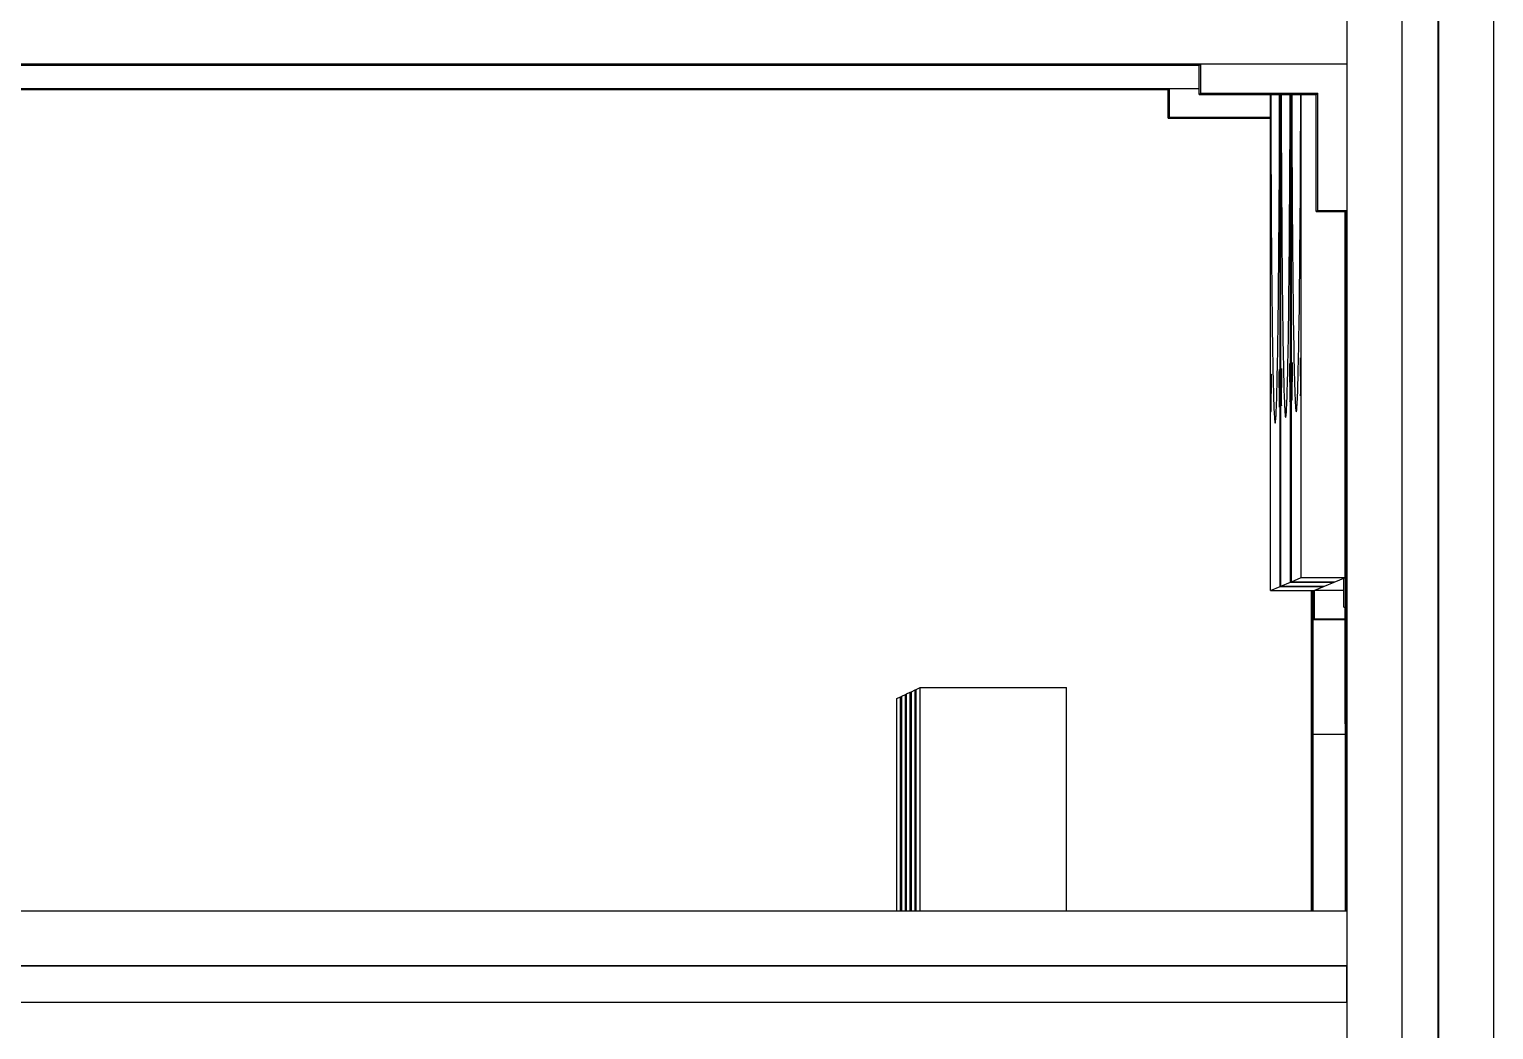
# Model space of a CAD drawing. Header units: millimetres. Extents: x -253 to 256, y -315 to 312.
# Drawn here: x 50.6 to 252.7, y 33.1 to 171.2 of the extents above; entities that cross this region are included whole.
import ezdxf

# ---------------------------------------------------------------- set-up
doc = ezdxf.new("R2010")
doc.units = ezdxf.units.MM
doc.layers.add('VISIBLE', color=7, linetype='Continuous')

msp = doc.modelspace()

# ---------------------------------------------------------------- linework, layer by layer
at = {"layer": 'VISIBLE'}
for p, q in [((232.5, -315.39), (232.5, 312.36)), ((240.08, -315.39), (240.08, 312.36)), ((245.06, -315.29), (245.06, 312.26)), ((245.14, -315.39), (245.14, 312.36)), ((252.72, -315.39), (252.72, 312.36)), ((-232.5, 166.39), (232.5, 166.39)), ((-212.2, 166.33), (212.2, 166.33)), ((-212.15, 166.28), (212.15, 166.28)), ((-212.07, 166.22), (212.07, 166.22)), ((212.07, 166.22), (212.28, 166.39)), ((212.07, 162.18), (212.07, 166.22)), ((212.28, 162.35), (212.28, 166.39)), ((-119.83, 163.01), (212.07, 163.01)), ((-119.83, 162.95), (207.9, 162.95)), ((-119.83, 162.91), (207.84, 162.91)), ((-119.83, 162.85), (207.77, 162.85)), ((207.77, 162.85), (207.97, 163.01)), ((207.77, 158.89), (207.77, 162.85)), ((207.97, 159.05), (207.97, 163.01)), ((212.07, 162.18), (212.28, 162.35)), ((212.07, 162.18), (228.23, 162.18)), ((212.28, 162.35), (228.46, 162.35)), ((221.89, 93.71), (221.89, 162.18)), ((221.94, 162.18), (221.94, 161.56)), ((223.17, 161.95), (223.17, 162.18)), ((223.17, 160.44), (223.17, 161.95)), ((223.22, 94.27), (223.22, 162.18)), ((223.33, 94.32), (223.33, 162.18)), ((223.38, 162.18), (223.38, 161.41)), ((224.62, 161.49), (224.62, 162.18)), ((224.67, 94.88), (224.67, 162.18)), ((224.79, 94.93), (224.79, 162.18)), ((224.84, 162.18), (224.84, 161.27)), ((226.09, 161.01), (226.09, 162.18)), ((226.15, 95.51), (226.15, 162.18)), ((228.23, 162.18), (228.46, 162.35)), ((228.23, 146.02), (228.23, 162.18)), ((228.46, 146.17), (228.46, 162.35)), ((221.94, 161.56), (221.94, 160.37)), ((221.94, 160.37), (221.94, 159.2)), ((223.16, 158.93), (223.17, 160.44)), ((223.38, 161.41), (223.38, 160.23)), ((223.38, 160.23), (223.39, 159.07)), ((224.61, 158.43), (224.62, 159.96)), ((224.62, 159.96), (224.62, 161.49)), ((224.84, 161.27), (224.84, 160.11)), ((224.84, 160.11), (224.85, 158.97)), ((226.09, 159.47), (226.09, 161.01)), ((207.77, 158.89), (207.97, 159.05)), ((207.77, 158.89), (221.89, 158.89)), ((207.97, 159.05), (221.89, 159.05)), ((221.94, 159.2), (221.95, 158.05)), ((221.95, 158.05), (221.95, 156.92)), ((223.16, 157.41), (223.16, 158.93)), ((223.39, 159.07), (223.39, 157.94)), ((223.39, 157.94), (223.39, 156.83)), ((224.61, 156.9), (224.61, 158.43)), ((224.85, 158.97), (224.85, 157.86)), ((224.85, 157.86), (224.86, 156.76)), ((226.07, 156.39), (226.08, 157.93)), ((226.08, 157.93), (226.09, 159.47)), ((221.95, 156.92), (221.95, 155.82)), ((221.95, 155.82), (221.96, 154.74)), ((223.15, 155.88), (223.16, 157.41)), ((223.15, 154.36), (223.15, 155.88)), ((223.39, 156.83), (223.4, 155.75)), ((223.4, 155.75), (223.4, 154.69)), ((224.6, 155.37), (224.61, 156.9)), ((224.86, 156.76), (224.86, 155.7)), ((224.86, 155.7), (224.86, 154.65)), ((226.07, 154.85), (226.07, 156.39)), ((221.96, 154.74), (221.96, 153.69)), ((221.96, 153.69), (221.97, 152.66)), ((223.14, 152.84), (223.15, 154.36)), ((223.4, 154.69), (223.41, 153.65)), ((223.41, 153.65), (223.41, 152.63)), ((224.59, 153.84), (224.6, 155.37)), ((224.59, 152.31), (224.59, 153.84)), ((224.86, 154.65), (224.87, 153.63)), ((224.87, 153.63), (224.87, 152.63)), ((226.06, 153.31), (226.07, 154.85)), ((221.97, 152.66), (221.97, 151.65)), ((221.97, 151.65), (221.98, 150.67)), ((223.13, 151.32), (223.14, 152.84)), ((223.41, 152.63), (223.42, 151.64)), ((223.42, 151.64), (223.42, 150.67)), ((224.58, 150.79), (224.59, 152.31)), ((224.87, 152.63), (224.88, 151.66)), ((224.88, 151.66), (224.88, 150.71)), ((226.04, 150.26), (226.05, 151.78)), ((226.05, 151.78), (226.06, 153.31)), ((221.98, 150.67), (221.98, 149.7)), ((221.98, 149.7), (221.99, 148.76)), ((223.12, 148.31), (223.13, 149.81)), ((223.13, 149.81), (223.13, 151.32)), ((223.42, 150.67), (223.42, 149.73)), ((223.42, 149.73), (223.43, 148.81)), ((224.57, 149.28), (224.58, 150.79)), ((224.88, 150.71), (224.89, 149.78)), ((224.89, 149.78), (224.89, 148.87)), ((226.04, 148.75), (226.04, 150.26)), ((221.99, 148.76), (221.99, 147.85)), ((221.99, 147.85), (222, 146.95)), ((223.11, 146.82), (223.12, 148.31)), ((223.43, 148.81), (223.44, 147.91)), ((223.44, 147.91), (223.44, 147.03)), ((224.55, 146.29), (224.56, 147.78)), ((224.56, 147.78), (224.57, 149.28)), ((224.89, 148.87), (224.9, 147.99)), ((224.9, 147.99), (224.9, 147.13)), ((226.03, 147.25), (226.04, 148.75)), ((222, 146.95), (222, 146.08)), ((222, 146.08), (222.01, 145.23)), ((223.1, 145.35), (223.11, 146.82)), ((223.44, 147.03), (223.45, 146.17)), ((223.45, 146.17), (223.45, 145.34)), ((224.54, 144.82), (224.55, 146.29)), ((224.9, 147.13), (224.91, 146.29)), ((224.91, 146.29), (224.92, 145.47)), ((226.01, 144.31), (226.02, 145.77)), ((226.02, 145.77), (226.03, 147.25)), ((228.23, 146.02), (228.46, 146.17)), ((228.23, 146.02), (232.26, 146.02)), ((228.46, 146.17), (232.5, 146.17)), ((232.21, 95.51), (232.21, 146.02)), ((232.26, 146.02), (232.5, 146.17)), ((232.26, 49.53), (232.26, 146.02)), ((232.35, 49.53), (232.35, 146.08)), ((232.41, 49.53), (232.41, 146.12)), ((222.01, 145.23), (222.01, 144.4)), ((222.01, 144.4), (222.02, 143.59)), ((222.02, 143.59), (222.02, 142.8)), ((223.08, 142.44), (223.09, 143.89)), ((223.09, 143.89), (223.1, 145.35)), ((223.45, 145.34), (223.46, 144.52)), ((223.46, 144.52), (223.46, 143.73)), ((223.46, 143.73), (223.47, 142.96)), ((224.53, 143.37), (224.54, 144.82)), ((224.92, 145.47), (224.92, 144.67)), ((224.92, 144.67), (224.93, 143.89)), ((224.93, 143.89), (224.93, 143.13)), ((225.99, 142.87), (226.01, 144.31)), ((222.02, 142.8), (222.03, 142.04)), ((222.03, 142.04), (222.03, 141.29)), ((223.07, 141.02), (223.08, 142.44)), ((223.47, 142.96), (223.47, 142.2)), ((223.47, 142.2), (223.48, 141.47)), ((224.51, 140.53), (224.52, 141.94)), ((224.52, 141.94), (224.53, 143.37)), ((224.93, 143.13), (224.94, 142.4)), ((224.94, 142.4), (224.94, 141.67)), ((224.94, 141.67), (224.95, 140.93)), ((225.98, 141.45), (225.99, 142.87)), ((222.03, 141.29), (222.04, 140.56)), ((222.04, 140.56), (222.04, 139.84)), ((222.04, 139.84), (222.05, 139.12)), ((223.05, 138.24), (223.06, 139.62)), ((223.06, 139.62), (223.07, 141.02)), ((223.48, 141.47), (223.48, 140.75)), ((223.48, 140.75), (223.49, 140.02)), ((223.49, 140.02), (223.5, 139.29)), ((224.5, 139.14), (224.51, 140.53)), ((224.95, 140.93), (224.96, 140.2)), ((224.96, 140.2), (224.96, 139.46)), ((225.96, 138.69), (225.97, 140.06)), ((225.97, 140.06), (225.98, 141.45)), ((222.05, 139.12), (222.06, 138.39)), ((222.06, 138.39), (222.06, 137.67)), ((222.06, 137.67), (222.07, 136.94)), ((223.03, 136.9), (223.05, 138.24)), ((223.5, 139.29), (223.5, 138.56)), ((223.5, 138.56), (223.51, 137.82)), ((223.51, 137.82), (223.52, 137.09)), ((224.47, 136.46), (224.49, 137.79)), ((224.49, 137.79), (224.5, 139.14)), ((224.96, 139.46), (224.97, 138.72)), ((224.97, 138.72), (224.98, 137.98)), ((224.98, 137.98), (224.98, 137.25)), ((225.94, 137.36), (225.96, 138.69)), ((222.07, 136.94), (222.08, 136.21)), ((222.08, 136.21), (222.08, 135.48)), ((222.08, 135.48), (222.09, 134.75)), ((223.01, 134.29), (223.02, 135.58)), ((223.02, 135.58), (223.03, 136.9)), ((223.52, 137.09), (223.52, 136.35)), ((223.52, 136.35), (223.53, 135.62)), ((223.53, 135.62), (223.54, 134.89)), ((224.46, 135.17), (224.47, 136.46)), ((224.98, 137.25), (224.99, 136.51)), ((224.99, 136.51), (225, 135.77)), ((225, 135.77), (225.01, 135.03)), ((225.92, 134.78), (225.93, 136.05)), ((225.93, 136.05), (225.94, 137.36)), ((222.09, 134.75), (222.1, 134.02)), ((222.1, 134.02), (222.11, 133.29)), ((222.99, 133.04), (223.01, 134.29)), ((223.54, 134.89), (223.55, 134.15)), ((223.55, 134.15), (223.56, 133.42)), ((223.56, 133.42), (223.56, 132.7)), ((224.43, 132.68), (224.44, 133.91)), ((224.44, 133.91), (224.46, 135.17)), ((225.01, 135.03), (225.02, 134.29)), ((225.02, 134.29), (225.02, 133.56)), ((225.02, 133.56), (225.03, 132.83)), ((225.89, 132.36), (225.9, 133.55)), ((225.9, 133.55), (225.92, 134.78)), ((222.11, 133.29), (222.12, 132.56)), ((222.12, 132.56), (222.12, 131.84)), ((222.12, 131.84), (222.13, 131.12)), ((222.96, 130.65), (222.98, 131.82)), ((222.98, 131.82), (222.99, 133.04)), ((223.56, 132.7), (223.57, 131.97)), ((223.57, 131.97), (223.58, 131.25)), ((224.4, 130.35), (224.42, 131.5)), ((224.42, 131.5), (224.43, 132.68)), ((225.03, 132.83), (225.04, 132.11)), ((225.04, 132.11), (225.05, 131.39)), ((225.05, 131.39), (225.06, 130.68)), ((225.87, 131.21), (225.89, 132.36)), ((222.13, 131.12), (222.14, 130.41)), ((222.14, 130.41), (222.15, 129.7)), ((222.15, 129.7), (222.16, 128.99)), ((222.93, 128.41), (222.95, 129.51)), ((222.95, 129.51), (222.96, 130.65)), ((223.58, 131.25), (223.59, 130.54)), ((223.59, 130.54), (223.6, 129.83)), ((223.6, 129.83), (223.61, 129.13)), ((224.38, 129.25), (224.4, 130.35)), ((225.06, 130.68), (225.07, 129.97)), ((225.07, 129.97), (225.08, 129.28)), ((225.84, 129.03), (225.85, 130.1)), ((225.85, 130.1), (225.87, 131.21)), ((222.16, 128.99), (222.17, 128.3)), ((222.17, 128.3), (222.18, 127.61)), ((222.18, 127.61), (222.19, 126.93)), ((222.9, 126.36), (222.92, 127.36)), ((222.92, 127.36), (222.93, 128.41)), ((223.61, 129.13), (223.62, 128.44)), ((223.62, 128.44), (223.63, 127.75)), ((223.63, 127.75), (223.64, 127.08)), ((224.35, 127.18), (224.37, 128.19)), ((224.37, 128.19), (224.38, 129.25)), ((225.08, 129.28), (225.09, 128.59)), ((225.09, 128.59), (225.11, 127.91)), ((225.11, 127.91), (225.12, 127.25)), ((225.8, 127.04), (225.82, 128.01)), ((225.82, 128.01), (225.84, 129.03)), ((222.19, 126.93), (222.2, 126.26)), ((222.2, 126.26), (222.21, 125.61)), ((222.21, 125.61), (222.23, 124.96)), ((222.87, 124.48), (222.88, 125.4)), ((222.88, 125.4), (222.9, 126.36)), ((223.64, 127.08), (223.66, 126.42)), ((223.66, 126.42), (223.67, 125.77)), ((223.67, 125.77), (223.68, 125.14)), ((224.32, 125.3), (224.33, 126.21)), ((224.33, 126.21), (224.35, 127.18)), ((225.12, 127.25), (225.13, 126.59)), ((225.13, 126.59), (225.14, 125.96)), ((225.14, 125.96), (225.15, 125.33)), ((225.15, 125.33), (225.17, 124.73)), ((225.77, 125.24), (225.79, 126.12)), ((225.79, 126.12), (225.8, 127.04)), ((226.04, 125.15), (226.05, 125.36)), ((226.05, 125.67), (226.06, 125.77)), ((226.05, 125.53), (226.05, 125.67)), ((226.05, 125.36), (226.05, 125.53)), ((226.06, 125.83), (226.06, 125.85)), ((226.06, 125.85), (226.07, 125.84)), ((226.06, 125.77), (226.06, 125.83)), ((226.07, 125.84), (226.07, 125.79)), ((226.07, 125.79), (226.07, 125.73)), ((226.07, 125.73), (226.07, 125.64)), ((226.07, 125.64), (226.08, 125.53)), ((226.08, 125.53), (226.08, 125.41)), ((226.08, 125.41), (226.08, 125.29)), ((221.96, 123.4), (221.97, 123.49)), ((221.96, 123.26), (221.96, 123.4)), ((221.97, 123.55), (221.97, 123.57)), ((221.97, 123.57), (221.98, 123.56)), ((221.97, 123.49), (221.97, 123.55)), ((221.98, 123.56), (221.98, 123.52)), ((221.98, 123.52), (221.98, 123.45)), ((221.98, 123.45), (221.99, 123.36)), ((221.99, 123.36), (221.99, 123.26)), ((222.23, 124.96), (222.24, 124.33)), ((222.24, 124.33), (222.25, 123.72)), ((222.25, 123.72), (222.26, 123.12)), ((222.83, 122.81), (222.85, 123.62)), ((222.85, 123.62), (222.87, 124.48)), ((223.11, 123.3), (223.12, 123.53)), ((223.11, 123.05), (223.11, 123.3)), ((223.12, 123.91), (223.13, 124.04)), ((223.12, 123.74), (223.12, 123.91)), ((223.12, 123.53), (223.12, 123.74)), ((223.13, 124.2), (223.14, 124.22)), ((223.13, 124.14), (223.13, 124.2)), ((223.13, 124.04), (223.13, 124.14)), ((223.14, 124.22), (223.14, 124.21)), ((223.14, 124.21), (223.14, 124.16)), ((223.14, 124.16), (223.14, 124.1)), ((223.14, 124.1), (223.15, 124.01)), ((223.15, 124.01), (223.15, 123.9)), ((223.15, 123.9), (223.15, 123.79)), ((223.15, 123.79), (223.15, 123.66)), ((223.15, 123.66), (223.16, 123.4)), ((223.16, 123.4), (223.16, 123.13)), ((223.39, 123.69), (223.4, 123.89)), ((223.39, 123.46), (223.39, 123.69)), ((223.39, 123.2), (223.39, 123.46)), ((223.4, 124.2), (223.41, 124.29)), ((223.4, 124.06), (223.4, 124.2)), ((223.4, 123.89), (223.4, 124.06)), ((223.41, 124.35), (223.41, 124.37)), ((223.41, 124.37), (223.42, 124.36)), ((223.41, 124.29), (223.41, 124.35)), ((223.42, 124.36), (223.42, 124.32)), ((223.42, 124.32), (223.42, 124.25)), ((223.42, 124.25), (223.43, 124.16)), ((223.43, 124.16), (223.43, 124.06)), ((223.43, 124.06), (223.43, 123.94)), ((223.43, 123.94), (223.43, 123.82)), ((223.43, 123.82), (223.43, 123.55)), ((223.43, 123.55), (223.44, 123.29)), ((223.68, 125.14), (223.69, 124.52)), ((223.69, 124.52), (223.7, 123.92)), ((223.7, 123.92), (223.72, 123.33)), ((223.72, 123.33), (223.73, 122.77)), ((224.26, 122.84), (224.28, 123.61)), ((224.28, 123.61), (224.3, 124.43)), ((224.3, 124.43), (224.32, 125.3)), ((224.56, 123.58), (224.57, 123.85)), ((224.56, 123.3), (224.56, 123.58)), ((224.56, 123.03), (224.56, 123.3)), ((224.57, 124.54), (224.58, 124.72)), ((224.57, 124.34), (224.57, 124.54)), ((224.57, 124.11), (224.57, 124.34)), ((224.57, 123.85), (224.57, 124.11)), ((224.58, 124.95), (224.59, 125.01)), ((224.58, 124.85), (224.58, 124.95)), ((224.58, 124.72), (224.58, 124.85)), ((224.59, 125.01), (224.59, 125.03)), ((224.59, 125.03), (224.59, 125.02)), ((224.59, 125.02), (224.6, 124.97)), ((224.6, 124.97), (224.6, 124.91)), ((224.6, 124.91), (224.6, 124.82)), ((224.6, 124.82), (224.6, 124.71)), ((224.6, 124.71), (224.61, 124.59)), ((224.61, 124.59), (224.61, 124.47)), ((224.61, 124.47), (224.61, 124.2)), ((224.61, 124.2), (224.61, 123.93)), ((224.61, 123.93), (224.62, 123.64)), ((224.62, 123.64), (224.62, 123.28)), ((224.84, 123.46), (224.85, 123.74)), ((224.84, 123.18), (224.84, 123.46)), ((224.85, 124.7), (224.86, 124.87)), ((224.85, 124.5), (224.85, 124.7)), ((224.85, 124.26), (224.85, 124.5)), ((224.85, 124.01), (224.85, 124.26)), ((224.85, 123.74), (224.85, 124.01)), ((224.86, 125.1), (224.87, 125.16)), ((224.86, 125.01), (224.86, 125.1)), ((224.86, 124.87), (224.86, 125.01)), ((224.87, 125.16), (224.87, 125.18)), ((224.87, 125.18), (224.87, 125.17)), ((224.87, 125.17), (224.88, 125.13)), ((224.88, 125.13), (224.88, 125.06)), ((224.88, 125.06), (224.88, 124.97)), ((224.88, 124.97), (224.89, 124.87)), ((224.89, 124.87), (224.89, 124.75)), ((224.89, 124.75), (224.89, 124.62)), ((224.89, 124.62), (224.89, 124.36)), ((224.89, 124.36), (224.9, 124.09)), ((224.9, 124.09), (224.9, 123.79)), ((224.9, 123.79), (224.9, 123.43)), ((224.9, 123.43), (224.9, 123.23)), ((225.17, 124.73), (225.18, 124.14)), ((225.18, 124.14), (225.19, 123.57)), ((225.19, 123.57), (225.21, 123.02)), ((225.71, 122.93), (225.73, 123.65)), ((225.73, 123.65), (225.75, 124.42)), ((225.75, 124.42), (225.77, 125.24)), ((226.03, 124.11), (226.04, 124.39)), ((226.03, 123.83), (226.03, 124.11)), ((226.03, 123.56), (226.03, 123.83)), ((226.03, 123.29), (226.03, 123.56)), ((226.04, 124.92), (226.04, 125.15)), ((226.04, 124.66), (226.04, 124.92)), ((226.04, 124.39), (226.04, 124.66)), ((226.08, 125.29), (226.08, 125.02)), ((226.08, 125.02), (226.09, 124.75)), ((226.09, 124.75), (226.09, 124.45)), ((226.09, 124.45), (226.09, 124.09)), ((226.09, 124.09), (226.09, 123.88)), ((226.09, 123.88), (226.09, 123.66)), ((226.09, 123.66), (226.09, 123.42)), ((226.09, 123.42), (226.09, 123.16)), ((221.95, 122.66), (221.96, 122.89)), ((221.95, 122.41), (221.95, 122.66)), ((221.95, 122.14), (221.95, 122.41)), ((221.95, 121.87), (221.95, 122.14)), ((221.95, 121.59), (221.95, 121.87)), ((221.95, 121.32), (221.95, 121.59)), ((221.95, 121.06), (221.95, 121.32)), ((221.96, 123.09), (221.96, 123.26)), ((221.96, 122.89), (221.96, 123.09)), ((221.99, 123.26), (221.99, 123.14)), ((221.99, 123.14), (221.99, 123.02)), ((221.99, 123.02), (222, 122.76)), ((222, 122.76), (222, 122.49)), ((222, 122.49), (222, 122.2)), ((222, 122.2), (222, 121.84)), ((222, 121.84), (222, 121.64)), ((222, 121.64), (222, 121.42)), ((222, 121.42), (222, 121.18)), ((222.26, 123.12), (222.27, 122.54)), ((222.27, 122.54), (222.29, 121.98)), ((222.29, 121.98), (222.3, 121.43)), ((222.3, 121.43), (222.32, 120.92)), ((222.78, 120.68), (222.8, 121.34)), ((222.8, 121.34), (222.81, 122.05)), ((222.81, 122.05), (222.83, 122.81)), ((223.11, 122.78), (223.11, 123.05)), ((223.11, 122.51), (223.11, 122.78)), ((223.11, 122.23), (223.11, 122.51)), ((223.11, 121.96), (223.11, 122.23)), ((223.11, 121.69), (223.11, 121.96)), ((223.11, 121.69), (223.11, 121.44)), ((223.11, 121.44), (223.11, 121.2)), ((223.16, 123.13), (223.16, 122.84)), ((223.16, 122.84), (223.16, 122.48)), ((223.16, 122.48), (223.16, 122.28)), ((223.16, 122.28), (223.16, 122.06)), ((223.16, 122.06), (223.16, 121.82)), ((223.16, 121.82), (223.16, 121.57)), ((223.16, 121.3), (223.16, 121.57)), ((223.16, 121.03), (223.16, 121.3)), ((223.38, 122.11), (223.39, 122.38)), ((223.38, 121.84), (223.38, 122.11)), ((223.38, 121.84), (223.38, 121.59)), ((223.38, 121.59), (223.38, 121.35)), ((223.38, 121.35), (223.39, 121.13)), ((223.39, 122.94), (223.39, 123.2)), ((223.39, 122.66), (223.39, 122.94)), ((223.39, 122.38), (223.39, 122.66)), ((223.44, 123.29), (223.44, 122.99)), ((223.44, 122.99), (223.44, 122.63)), ((223.44, 122.63), (223.44, 122.43)), ((223.44, 122.43), (223.44, 122.21)), ((223.44, 122.21), (223.44, 121.97)), ((223.44, 121.97), (223.44, 121.72)), ((223.44, 121.45), (223.44, 121.72)), ((223.44, 121.18), (223.44, 121.45)), ((223.73, 122.77), (223.74, 122.22)), ((223.74, 122.22), (223.76, 121.7)), ((223.76, 121.7), (223.77, 121.2)), ((224.21, 120.86), (224.23, 121.47)), ((224.23, 121.47), (224.25, 122.13)), ((224.25, 122.13), (224.26, 122.84)), ((224.56, 122.75), (224.56, 123.03)), ((224.56, 122.48), (224.56, 122.75)), ((224.56, 122.48), (224.56, 122.23)), ((224.56, 122.23), (224.56, 121.99)), ((224.56, 121.99), (224.56, 121.77)), ((224.56, 121.77), (224.56, 121.56)), ((224.56, 121.56), (224.56, 121.2)), ((224.62, 123.28), (224.62, 123.07)), ((224.62, 123.07), (224.62, 122.85)), ((224.62, 122.85), (224.62, 122.61)), ((224.62, 122.61), (224.62, 122.36)), ((224.62, 122.09), (224.62, 122.36)), ((224.62, 121.82), (224.62, 122.09)), ((224.62, 121.54), (224.62, 121.82)), ((224.62, 121.26), (224.62, 121.54)), ((224.84, 122.9), (224.84, 123.18)), ((224.84, 122.64), (224.84, 122.9)), ((224.84, 122.64), (224.84, 122.38)), ((224.84, 122.38), (224.84, 122.14)), ((224.84, 122.14), (224.84, 121.92)), ((224.84, 121.92), (224.84, 121.72)), ((224.84, 121.72), (224.85, 121.36)), ((224.85, 121.36), (224.85, 121.06)), ((224.9, 123.23), (224.9, 123.01)), ((224.9, 123.01), (224.9, 122.77)), ((224.9, 122.77), (224.9, 122.51)), ((224.9, 122.24), (224.9, 122.51)), ((224.9, 121.97), (224.9, 122.24)), ((224.9, 121.69), (224.9, 121.97)), ((224.9, 121.41), (224.9, 121.69)), ((224.9, 121.14), (224.9, 121.41)), ((225.21, 123.02), (225.22, 122.5)), ((225.22, 122.5), (225.24, 122)), ((225.24, 122), (225.25, 121.52)), ((225.25, 121.52), (225.27, 121.07)), ((225.66, 121.09), (225.68, 121.65)), ((225.68, 121.65), (225.7, 122.26)), ((225.7, 122.26), (225.71, 122.93)), ((226.03, 123.29), (226.03, 123.03)), ((226.03, 123.03), (226.03, 122.79)), ((226.03, 122.79), (226.03, 122.57)), ((226.03, 122.57), (226.03, 122.36)), ((226.03, 122.36), (226.04, 122)), ((226.04, 122), (226.04, 121.7)), ((226.04, 121.7), (226.04, 121.43)), ((226.04, 121.43), (226.04, 121.16)), ((226.08, 121.29), (226.09, 121.53)), ((226.08, 121.09), (226.08, 121.29)), ((226.09, 122.89), (226.09, 123.16)), ((226.09, 122.62), (226.09, 122.89)), ((226.09, 122.33), (226.09, 122.62)), ((226.09, 122.06), (226.09, 122.33)), ((226.09, 121.78), (226.09, 122.06)), ((226.09, 121.53), (226.09, 121.78)), ((221.95, 121.06), (221.95, 120.81)), ((221.95, 120.81), (221.95, 120.57)), ((221.95, 120.57), (221.95, 120.35)), ((221.95, 120.35), (221.95, 120.15)), ((221.95, 120.15), (221.95, 119.79)), ((221.95, 119.79), (221.95, 119.5)), ((221.95, 119.5), (221.95, 119.24)), ((221.99, 119.1), (222, 119.33)), ((222, 121.18), (222, 120.93)), ((222, 120.67), (222, 120.93)), ((222, 120.4), (222, 120.67)), ((222, 120.12), (222, 120.4)), ((222, 119.85), (222, 120.12)), ((222, 119.58), (222, 119.85)), ((222, 119.33), (222, 119.58)), ((222.32, 120.92), (222.33, 120.42)), ((222.33, 120.42), (222.34, 119.95)), ((222.34, 119.95), (222.36, 119.51)), ((222.36, 119.51), (222.37, 119.09)), ((222.72, 119.02), (222.74, 119.52)), ((222.74, 119.52), (222.76, 120.08)), ((222.76, 120.08), (222.78, 120.68)), ((223.11, 121.2), (223.11, 120.98)), ((223.11, 120.98), (223.11, 120.78)), ((223.11, 120.78), (223.11, 120.42)), ((223.11, 120.42), (223.11, 120.13)), ((223.11, 120.13), (223.11, 119.86)), ((223.11, 119.86), (223.12, 119.6)), ((223.12, 119.6), (223.12, 119.47)), ((223.12, 119.47), (223.12, 119.35)), ((223.12, 119.35), (223.12, 119.25)), ((223.15, 119.72), (223.16, 119.95)), ((223.15, 119.52), (223.15, 119.72)), ((223.15, 119.35), (223.15, 119.52)), ((223.15, 119.21), (223.15, 119.35)), ((223.16, 120.75), (223.16, 121.03)), ((223.16, 120.47), (223.16, 120.75)), ((223.16, 120.21), (223.16, 120.47)), ((223.16, 119.95), (223.16, 120.21)), ((223.39, 121.13), (223.39, 120.93)), ((223.39, 120.93), (223.39, 120.57)), ((223.39, 120.57), (223.39, 120.28)), ((223.39, 120.28), (223.39, 120.01)), ((223.39, 120.01), (223.4, 119.74)), ((223.4, 119.74), (223.4, 119.62)), ((223.4, 119.62), (223.4, 119.5)), ((223.4, 119.5), (223.4, 119.4)), ((223.4, 119.4), (223.4, 119.31)), ((223.4, 119.31), (223.41, 119.24)), ((223.42, 119.36), (223.43, 119.5)), ((223.42, 119.27), (223.42, 119.36)), ((223.42, 119.27), (223.42, 119.36)), ((223.42, 119.21), (223.42, 119.27)), ((223.42, 119.21), (223.42, 119.27)), ((223.43, 119.87), (223.44, 120.1)), ((223.43, 119.67), (223.43, 119.87)), ((223.43, 119.5), (223.43, 119.67)), ((223.44, 120.9), (223.44, 121.18)), ((223.44, 120.63), (223.44, 120.9)), ((223.44, 120.36), (223.44, 120.63)), ((223.44, 120.1), (223.44, 120.36)), ((223.77, 121.2), (223.79, 120.73)), ((223.79, 120.73), (223.8, 120.28)), ((223.8, 120.28), (223.82, 119.87)), ((223.82, 119.87), (223.83, 119.48)), ((223.83, 119.48), (223.85, 119.12)), ((224.13, 118.95), (224.15, 119.35)), ((224.15, 119.35), (224.17, 119.8)), ((224.17, 119.8), (224.19, 120.3)), ((224.19, 120.3), (224.21, 120.86)), ((224.56, 121.2), (224.57, 120.91)), ((224.57, 120.91), (224.57, 120.64)), ((224.57, 120.64), (224.57, 120.37)), ((224.57, 120.37), (224.57, 120.25)), ((224.57, 120.25), (224.58, 120.13)), ((224.58, 120.13), (224.58, 120.03)), ((224.58, 120.03), (224.58, 119.94)), ((224.58, 119.94), (224.58, 119.87)), ((224.58, 119.87), (224.59, 119.83)), ((224.59, 119.84), (224.6, 119.89)), ((224.59, 119.84), (224.6, 119.89)), ((224.59, 119.81), (224.59, 119.84)), ((224.59, 119.83), (224.59, 119.81)), ((224.6, 120.13), (224.61, 120.3)), ((224.6, 119.99), (224.6, 120.13)), ((224.6, 119.89), (224.6, 119.99)), ((224.61, 120.99), (224.62, 121.26)), ((224.61, 120.74), (224.61, 120.99)), ((224.61, 120.5), (224.61, 120.74)), ((224.61, 120.3), (224.61, 120.5)), ((224.85, 121.06), (224.85, 120.79)), ((224.85, 120.79), (224.85, 120.53)), ((224.85, 120.53), (224.86, 120.4)), ((224.86, 120.4), (224.86, 120.28)), ((224.86, 120.28), (224.86, 120.18)), ((224.86, 120.18), (224.86, 120.09)), ((224.86, 120.09), (224.87, 120.02)), ((224.87, 119.99), (224.88, 120.04)), ((224.87, 119.99), (224.88, 120.04)), ((224.87, 120.02), (224.87, 119.98)), ((224.87, 119.97), (224.87, 119.99)), ((224.87, 119.98), (224.87, 119.97)), ((224.88, 120.14), (224.89, 120.28)), ((224.88, 120.04), (224.88, 120.14)), ((224.89, 120.89), (224.9, 121.14)), ((224.89, 120.65), (224.89, 120.89)), ((224.89, 120.45), (224.89, 120.65)), ((224.89, 120.28), (224.89, 120.45)), ((225.27, 121.07), (225.28, 120.65)), ((225.28, 120.65), (225.3, 120.26)), ((225.3, 120.26), (225.31, 119.9)), ((225.31, 119.9), (225.33, 119.58)), ((225.33, 119.58), (225.35, 119.29)), ((225.35, 119.29), (225.36, 119.04)), ((225.56, 119.09), (225.58, 119.38)), ((225.58, 119.38), (225.6, 119.73)), ((225.6, 119.73), (225.62, 120.13)), ((225.62, 120.13), (225.64, 120.58)), ((225.64, 120.58), (225.66, 121.09)), ((226.04, 121.16), (226.05, 121.04)), ((226.05, 121.04), (226.05, 120.92)), ((226.05, 120.92), (226.05, 120.81)), ((226.05, 120.81), (226.05, 120.72)), ((226.05, 120.72), (226.06, 120.66)), ((226.06, 120.66), (226.06, 120.61)), ((226.06, 120.6), (226.07, 120.62)), ((226.06, 120.61), (226.06, 120.6)), ((226.07, 120.78), (226.08, 120.91)), ((226.07, 120.68), (226.07, 120.78)), ((226.07, 120.68), (226.07, 120.78)), ((226.07, 120.62), (226.07, 120.68)), ((226.07, 120.62), (226.07, 120.68)), ((226.08, 120.91), (226.08, 121.09)), ((221.95, 119.24), (221.96, 118.97)), ((221.96, 118.97), (221.96, 118.85)), ((221.96, 118.85), (221.96, 118.73)), ((221.96, 118.73), (221.96, 118.63)), ((221.96, 118.63), (221.97, 118.54)), ((221.97, 118.54), (221.97, 118.47)), ((221.97, 118.47), (221.97, 118.43)), ((221.97, 118.42), (221.98, 118.44)), ((221.97, 118.43), (221.97, 118.42)), ((221.98, 118.59), (221.99, 118.73)), ((221.98, 118.5), (221.98, 118.59)), ((221.98, 118.5), (221.98, 118.59)), ((221.98, 118.44), (221.98, 118.5)), ((221.98, 118.44), (221.98, 118.5)), ((221.99, 118.9), (221.99, 119.1)), ((221.99, 118.73), (221.99, 118.9)), ((222.37, 119.09), (222.39, 118.71)), ((222.39, 118.71), (222.41, 118.36)), ((222.41, 118.36), (222.42, 118.03)), ((222.42, 118.03), (222.44, 117.75)), ((222.44, 117.75), (222.45, 117.5)), ((222.45, 117.5), (222.47, 117.29)), ((222.47, 117.29), (222.49, 117.11)), ((222.61, 117.12), (222.63, 117.31)), ((222.63, 117.31), (222.65, 117.55)), ((222.65, 117.55), (222.67, 117.84)), ((222.67, 117.84), (222.69, 118.18)), ((222.69, 118.18), (222.7, 118.58)), ((222.7, 118.58), (222.72, 119.02)), ((223.12, 119.25), (223.13, 119.16)), ((223.13, 119.16), (223.13, 119.09)), ((223.13, 119.09), (223.13, 119.05)), ((223.13, 119.05), (223.14, 119.04)), ((223.14, 119.12), (223.15, 119.21)), ((223.14, 119.12), (223.15, 119.21)), ((223.14, 119.06), (223.14, 119.12)), ((223.14, 119.06), (223.14, 119.12)), ((223.14, 119.04), (223.14, 119.06)), ((223.41, 119.24), (223.41, 119.2)), ((223.41, 119.19), (223.42, 119.21)), ((223.41, 119.2), (223.41, 119.19)), ((223.85, 119.12), (223.87, 118.8)), ((223.87, 118.8), (223.88, 118.51)), ((223.88, 118.51), (223.9, 118.26)), ((223.9, 118.26), (223.92, 118.05)), ((223.92, 118.05), (223.93, 117.88)), ((223.93, 117.88), (223.95, 117.74)), ((223.95, 117.74), (223.97, 117.65)), ((223.95, 117.74), (223.97, 117.65)), ((223.97, 117.65), (223.99, 117.61)), ((223.97, 117.65), (223.99, 117.61)), ((223.99, 117.61), (224, 117.6)), ((224, 117.6), (224.02, 117.65)), ((224, 117.6), (224.02, 117.65)), ((224.02, 117.65), (224.04, 117.74)), ((224.02, 117.65), (224.04, 117.74)), ((224.04, 117.74), (224.06, 117.88)), ((224.06, 117.88), (224.08, 118.07)), ((224.08, 118.07), (224.1, 118.31)), ((224.08, 118.07), (224.1, 118.31)), ((224.1, 118.31), (224.12, 118.61)), ((224.12, 118.61), (224.13, 118.95)), ((225.36, 119.04), (225.38, 118.82)), ((225.38, 118.82), (225.4, 118.65)), ((225.4, 118.65), (225.42, 118.51)), ((225.42, 118.51), (225.43, 118.42)), ((225.43, 118.42), (225.45, 118.37)), ((225.45, 118.37), (225.47, 118.37)), ((225.47, 118.37), (225.49, 118.42)), ((225.47, 118.37), (225.49, 118.42)), ((225.49, 118.42), (225.51, 118.51)), ((225.51, 118.51), (225.53, 118.65)), ((225.53, 118.65), (225.54, 118.85)), ((225.54, 118.85), (225.56, 119.09)), ((222.49, 117.11), (222.5, 116.98)), ((222.5, 116.98), (222.52, 116.89)), ((222.5, 116.98), (222.52, 116.89)), ((222.52, 116.89), (222.54, 116.85)), ((222.54, 116.85), (222.56, 116.84)), ((222.56, 116.84), (222.58, 116.89)), ((222.56, 116.84), (222.58, 116.89)), ((222.58, 116.89), (222.59, 116.98)), ((222.59, 116.98), (222.61, 117.12)), ((232.21, 115.7), (232.26, 115.73)), ((232.21, 108.13), (232.26, 108.15)), ((232.21, 106.07), (232.26, 106.07)), ((232.21, 103.08), (232.26, 103.11)), ((224.79, 94.93), (226.15, 95.51)), ((226.15, 95.51), (232.21, 95.51)), ((227.78, 93.69), (232.26, 95.53)), ((232.03, 91.4), (232.03, 95.44)), ((221.89, 93.71), (223.22, 94.27)), ((221.89, 93.71), (227.84, 93.71)), ((223.22, 94.27), (229.2, 94.27)), ((223.33, 94.32), (224.67, 94.88)), ((223.33, 94.32), (229.31, 94.32)), ((224.67, 94.88), (230.69, 94.88)), ((224.79, 94.93), (230.81, 94.93)), ((227.55, 49.53), (227.55, 93.71)), ((227.64, 49.53), (227.64, 93.71)), ((227.69, 49.53), (227.69, 93.71)), ((227.78, 49.53), (227.78, 93.71)), ((228, 89.81), (228, 93.78)), ((228, 93.78), (232.03, 93.78)), ((229.2, 94.27), (229.2, 94.32)), ((230.69, 94.88), (230.69, 94.93)), ((232.03, 91.4), (232.22, 91.47)), ((232.03, 91.4), (232.22, 91.4)), ((232.22, 75.32), (232.22, 91.47)), ((227.82, 89.74), (228, 89.81)), ((227.82, 73.89), (227.82, 89.74)), ((227.82, 89.74), (232.22, 89.74)), ((228, 89.81), (232.22, 89.81)), ((170.35, 78.84), (170.86, 79.07)), ((170.35, 49.53), (170.35, 78.84)), ((170.86, 49.53), (170.86, 79.07)), ((170.86, 79.07), (171.01, 79.07)), ((171.01, 79.14), (171.53, 79.38)), ((171.01, 49.53), (171.01, 79.14)), ((171.53, 49.53), (171.53, 79.38)), ((171.53, 79.38), (171.67, 79.38)), ((171.67, 79.45), (172.19, 79.69)), ((171.67, 49.53), (171.67, 79.45)), ((172.19, 49.53), (172.19, 79.69)), ((172.19, 79.69), (172.34, 79.69)), ((172.34, 79.76), (172.87, 80)), ((172.34, 49.53), (172.34, 79.76)), ((172.87, 49.53), (172.87, 80)), ((172.87, 80), (173.01, 80)), ((173.01, 80.07), (173.55, 80.32)), ((173.01, 49.53), (173.01, 80.07)), ((173.55, 49.53), (173.55, 80.32)), ((173.55, 80.32), (193.73, 80.32)), ((193.73, 49.53), (193.73, 80.32)), ((232.22, 75.32), (232.26, 75.33)), ((232.22, 75.32), (232.26, 75.32)), ((227.78, 73.88), (227.82, 73.89)), ((227.78, 73.88), (232.26, 73.88)), ((227.82, 73.89), (232.26, 73.89)), ((-232.5, 49.53), (232.5, 49.53)), ((-232.5, 41.95), (232.5, 41.95)), ((-232.43, 41.94), (232.43, 41.94)), ((232.43, 41.94), (232.5, 41.95)), ((232.43, 36.9), (232.43, 41.94)), ((-232.5, 36.9), (232.5, 36.9))]:
    msp.add_line(p, q, dxfattribs=at)

doc.saveas('drawing.dxf')
